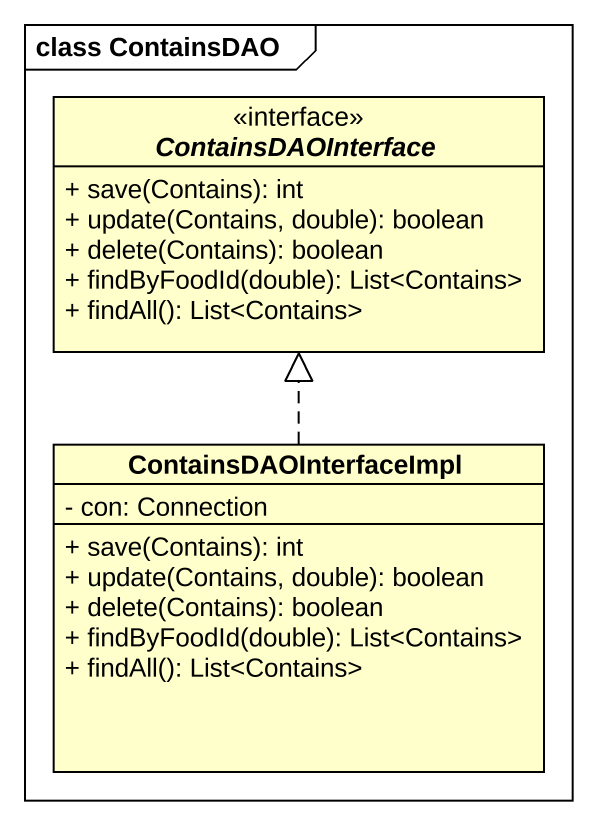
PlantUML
@startuml
mainframe class ContainsDAO
hide circle
hide empty members
skinparam classAttributeIconSize 0
interface ContainsDAOInterface <<interface>> {
  + save(Contains): int
  + update(Contains, double): boolean
  + delete(Contains): boolean
  + findByFoodId(double): List<Contains>
  + findAll(): List<Contains>
}
class ContainsDAOInterfaceImpl {
  - con: Connection
  + save(Contains): int
  + update(Contains, double): boolean
  + delete(Contains): boolean
  + findByFoodId(double): List<Contains>
  + findAll(): List<Contains>
}
ContainsDAOInterfaceImpl .up.|> ContainsDAOInterface
@enduml
